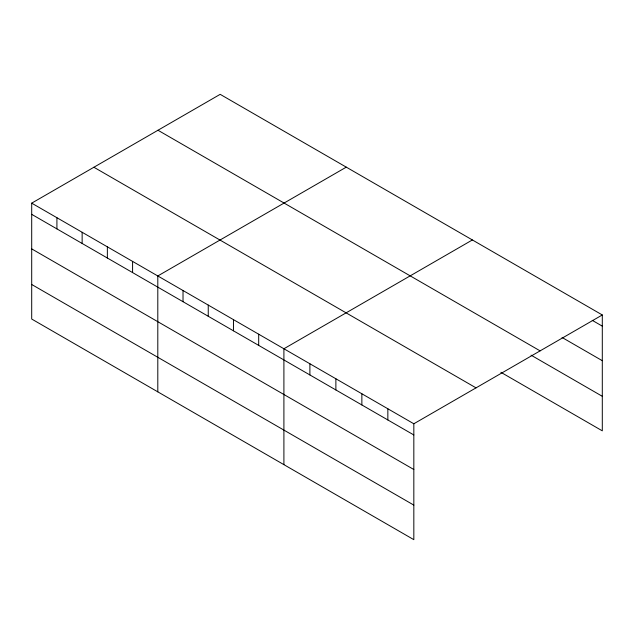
<?xml version="1.0" encoding="UTF-8"?>
<svg xmlns="http://www.w3.org/2000/svg" width="634" height="634" viewBox="0 0 634 634"><rect width="100%" height="100%" fill="white"/><g stroke="black" fill="none" stroke-linecap="round" stroke-linejoin="round"><path stroke-width="0.95" d="M413.828 469.509L413.828 423.774L31.7 203.157L31.7 319.037L413.828 539.661L413.828 469.509L31.7 248.885M500.876 372.285L602.3 430.843L602.3 314.963L220.172 94.339L31.7 203.157M346.275 167.146L157.803 275.956L157.803 391.844M472.378 239.953L283.905 348.763L283.905 464.643M413.828 423.774L602.3 314.963M592.243 320.336L602.3 326.145M562.065 337.47L602.3 360.698M157.977 130.247L540.105 350.871M531.054 355.159L602.3 396.298M93.895 167.249L476.023 387.865M31.7 214.34L413.828 434.956M31.7 284.484L413.828 505.108M387.849 408.771L387.849 419.954M361.863 393.769L361.863 404.952M335.877 378.767L335.877 389.95M309.891 363.765L309.891 374.948M258.688 334.205L258.688 345.387M233.463 319.639L233.463 330.821M208.245 305.081L208.245 316.263M183.02 290.523L183.02 301.705M132.585 261.398L132.585 272.58M107.36 246.84L107.36 258.022M82.143 232.274L82.143 243.456M56.917 217.716L56.917 228.898"/></g></svg>
